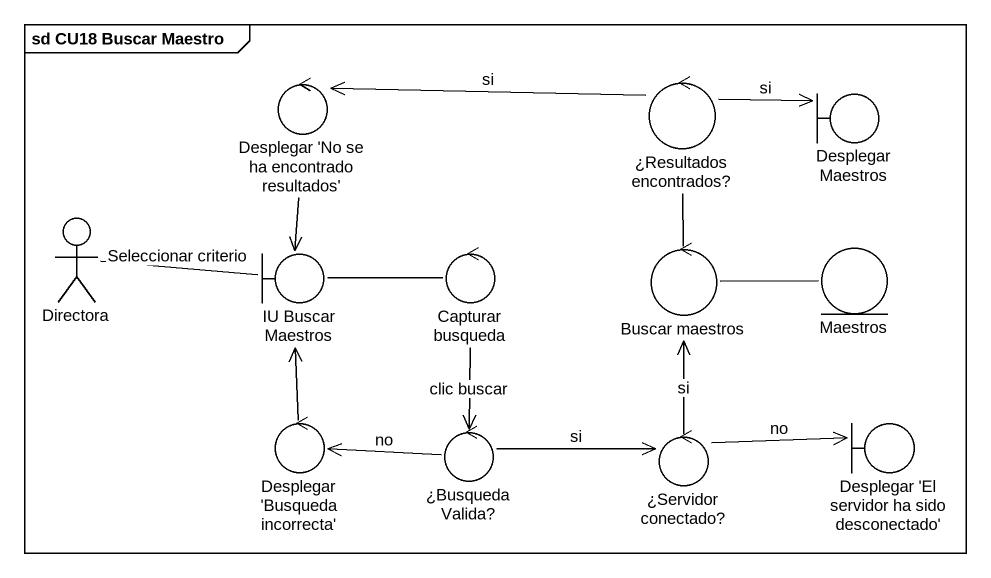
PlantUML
@startuml
mainframe sd CU18 Buscar Maestro
control "Desplegar 'No se ha encontrado resultados'" as Desplegar_No_se_ha
control "¿Resultados encontrados?" as Resultados_encontrados
boundary "Desplegar Maestros" as Desplegar_Maestros
actor Directora
boundary "IU Buscar Maestros" as IU_Buscar_Maestros
control "Capturar busqueda" as Capturar_busqueda
control "Buscar maestros" as Buscar_maestros
entity Maestros
control "Desplegar 'Busqueda incorrecta'" as Desplegar_Busqueda
control "¿Busqueda Valida?" as Busqueda_Valida
control "¿Servidor conectado?" as Servidor_conectado
boundary "Desplegar 'El servidor ha sido desconectado'" as Desplegar_El_servidor_ha
Desplegar_No_se_ha --> IU_Buscar_Maestros
Resultados_encontrados -left-> Desplegar_No_se_ha : si
Resultados_encontrados -right-> Desplegar_Maestros : si
Directora -right- IU_Buscar_Maestros : Seleccionar criterio
IU_Buscar_Maestros -right- Capturar_busqueda
Capturar_busqueda --> Busqueda_Valida : clic buscar
Buscar_maestros -up- Resultados_encontrados
Buscar_maestros -right- Maestros
Desplegar_Busqueda -up-> IU_Buscar_Maestros
Busqueda_Valida -left-> Desplegar_Busqueda : no
Busqueda_Valida -right-> Servidor_conectado : si
Servidor_conectado -up-> Buscar_maestros : si
Servidor_conectado -right-> Desplegar_El_servidor_ha : no
@enduml
